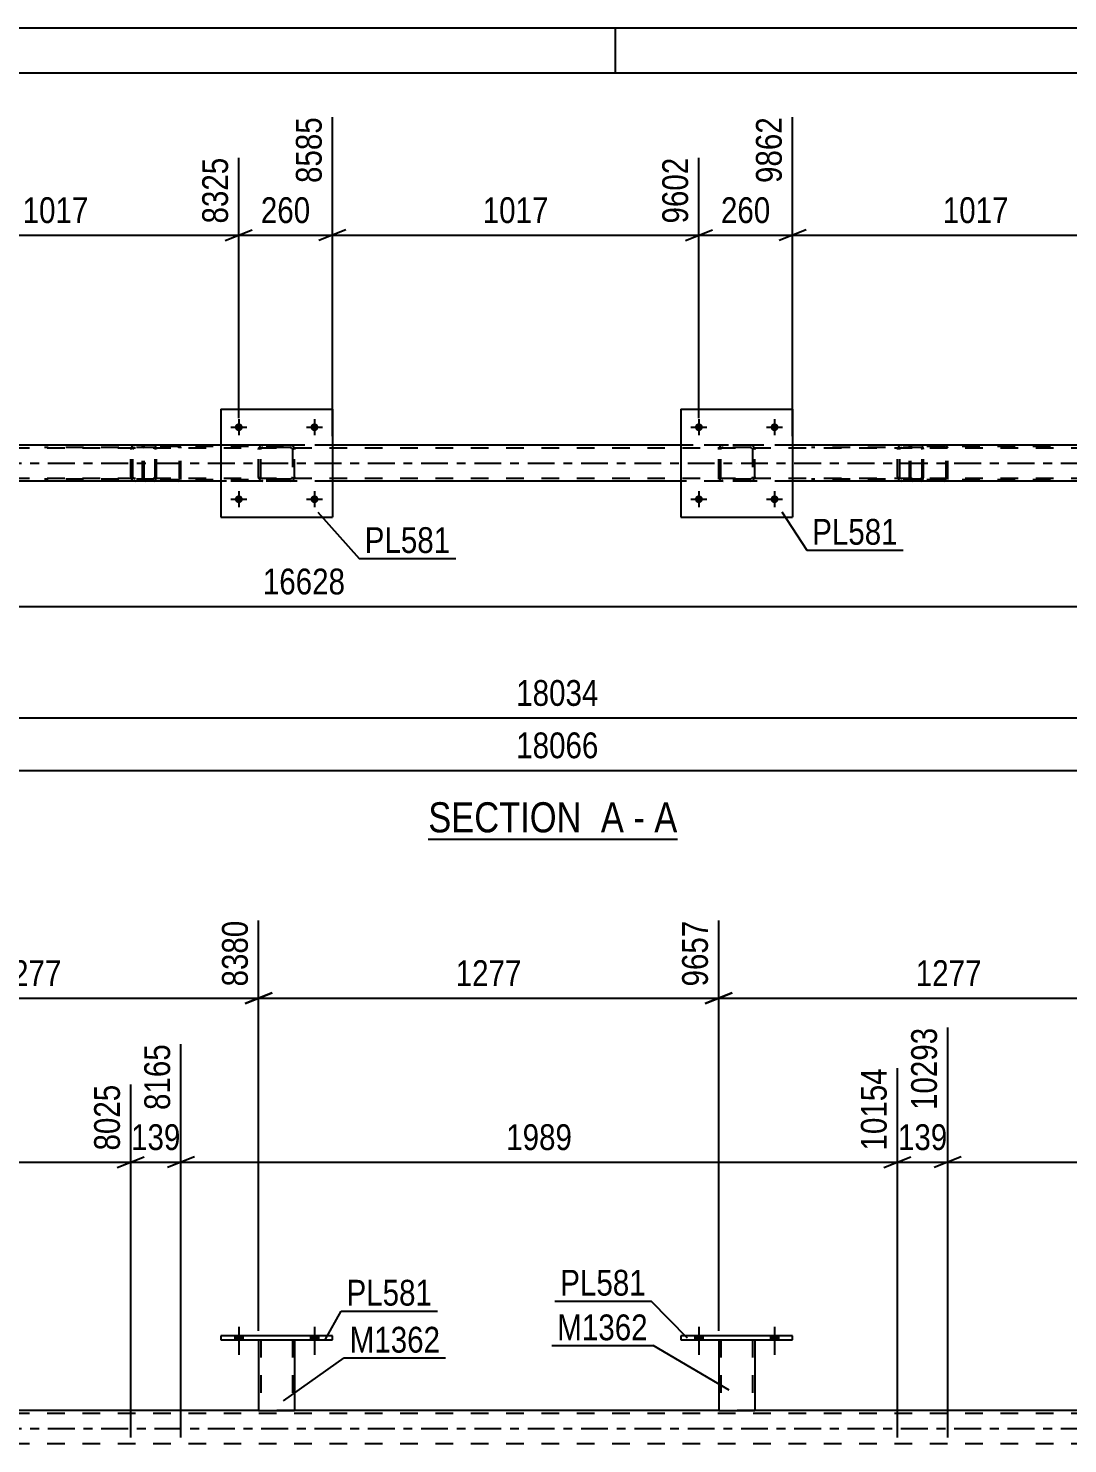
# Model space of a CAD drawing. Header units: millimetres. Extents: x 0 to 841, y 0 to 594.
# Drawn here: x 355.8 to 471.2, y 436.8 to 594 of the extents above; entities that cross this region are included whole.
import ezdxf

# ---------------------------------------------------------------- set-up
doc = ezdxf.new("R2010")
doc.units = ezdxf.units.MM
doc.linetypes.add('DXK_LINE_DOT2', pattern=[3.9198, 1.9599, -1.9599])
doc.linetypes.add('DXK_LINE_DOT3', pattern=[5.9187, 2.979, -0.9799, 0.9799, -0.9799])
doc.styles.add('Arial Narrow', font='ARIALN.TTF', dxfattribs={"height": 0.2})

# ---------------------------------------------------------------- blocks, each defined once
blk = doc.blocks.new('Unknown-318888172-1133')
at = {"color": 5, "linetype": 'Continuous'}
for p, q in [((841, 594), (0, 594)), ((421, 589), (421, 594)), ((836, 589), (5, 589))]:
    blk.add_line(p, q, dxfattribs=at)
blk = doc.blocks.new('Unknown-318888172-11 - 5496')
at = {"color": 6, "linetype": 'Continuous'}
blk.add_line((400.23, 503.94), (427.88, 503.94), dxfattribs=at)
at = {"color": 0, "linetype": 'Continuous'}
for points in [[(418.34, 504.69), (418.34, 508.19), (400.23, 508.19), (400.23, 504.69)], [(421.95, 504.69), (421.95, 508.19), (419.39, 508.19), (419.39, 504.69)], [(424.27, 504.69), (424.27, 508.19), (423, 508.19), (423, 504.69)], [(427.88, 504.69), (427.88, 508.19), (425.32, 508.19), (425.32, 504.69)]]:
    blk.add_wipeout(points, dxfattribs=at)
at = {"color": 7, "linetype": 'Continuous', "style": 'Arial Narrow'}
for s, p in [('SECTION ', (400.23, 504.69)), ('A', (419.39, 504.69)), ('A', (425.32, 504.69)), ('-', (423, 504.69))]:
    blk.add_text(s, height=3.34, dxfattribs=at).set_placement(p)
blk = doc.blocks.new('Part-318888172-5685 - 5496')
at = {"color": 7, "linetype": 'DXK_LINE_DOT2'}
for p, q in [((453.66, 547.49), (453.64, 547.37)), ((453.64, 544.01), (453.64, 547.37)), ((453.81, 547.37), (453.82, 547.43)), ((453.81, 544.01), (453.81, 547.37)), ((453.82, 547.43), (453.86, 547.49)), ((453.98, 547.69), (453.85, 547.67)), ((453.86, 547.49), (453.91, 547.52)), ((453.91, 547.52), (453.98, 547.53)), ((469.31, 547.69), (453.98, 547.69)), ((469.31, 547.53), (453.98, 547.53)), ((457.68, 547.67), (457.55, 547.69)), ((457.55, 547.53), (457.62, 547.52)), ((457.62, 547.52), (457.64, 547.5)), ((457.64, 547.5), (457.68, 547.49)), ((457.68, 547.49), (457.71, 547.43)), ((457.71, 547.43), (457.72, 547.37)), ((457.72, 544.01), (457.72, 547.37)), ((457.9, 547.37), (457.87, 547.49)), ((457.9, 544.01), (457.9, 547.37)), ((453.64, 544.01), (453.66, 543.89)), ((453.82, 543.95), (453.81, 544.01)), ((457.72, 544.01), (457.71, 543.95)), ((457.87, 543.89), (457.9, 544.01)), ((453.86, 543.9), (453.82, 543.95)), ((453.85, 543.72), (453.98, 543.69)), ((453.91, 543.86), (453.86, 543.9)), ((453.98, 543.85), (453.91, 543.86)), ((469.31, 543.85), (453.98, 543.85)), ((469.31, 543.69), (453.98, 543.69)), ((457.55, 543.85), (457.62, 543.86)), ((457.55, 543.69), (457.68, 543.72)), ((457.62, 543.86), (457.64, 543.88)), ((457.64, 543.88), (457.68, 543.9)), ((457.71, 543.95), (457.68, 543.9))]:
    blk.add_line(p, q, dxfattribs=at)
for centre, start, end in [((453.97, 547.36), 110.7583, 155.68), ((457.57, 547.36), 24.32, 69.2417), ((453.97, 544.03), 204.32, 249.2417)]:
    blk.add_arc(centre, 0.331, start, end, dxfattribs=at)
blk = doc.blocks.new('Part-318888172-5605 - 5496')
at = {"color": 2, "linetype": 'Continuous'}
for p, q in [((377.19, 551.69), (377.19, 539.69)), ((377.19, 551.69), (389.59, 551.69)), ((389.59, 551.69), (389.59, 539.69)), ((377.19, 539.69), (389.59, 539.69))]:
    blk.add_line(p, q, dxfattribs=at)
blk = doc.blocks.new('Part-318888172-5606 - 5496')
at = {"color": 7, "linetype": 'DXK_LINE_DOT2'}
for p, q in [((381.39, 547.21), (381.42, 547.4)), ((381.42, 547.4), (381.39, 547.21)), ((381.39, 544.17), (381.39, 547.21)), ((381.63, 547.21), (381.64, 547.3)), ((381.63, 544.17), (381.63, 547.21)), ((381.64, 547.3), (381.7, 547.38)), ((381.68, 547.66), (381.87, 547.69)), ((381.87, 547.69), (381.68, 547.66)), ((381.7, 547.38), (381.77, 547.43)), ((381.77, 547.43), (381.87, 547.45)), ((384.91, 547.69), (381.87, 547.69)), ((384.91, 547.45), (381.87, 547.45)), ((384.91, 547.69), (385.09, 547.66)), ((385.09, 547.66), (384.91, 547.69)), ((384.91, 547.45), (385, 547.43)), ((385, 547.43), (385.07, 547.38)), ((385.07, 547.38), (385.13, 547.3)), ((385.13, 547.3), (385.15, 547.21)), ((385.15, 547.21), (385.15, 544.17)), ((385.35, 547.4), (385.39, 547.21)), ((385.39, 547.21), (385.35, 547.4)), ((385.39, 544.17), (385.39, 547.21)), ((381.42, 543.99), (381.39, 544.17)), ((381.39, 544.17), (381.42, 543.99)), ((381.64, 544.08), (381.63, 544.17)), ((381.7, 544), (381.64, 544.08)), ((381.77, 543.95), (381.7, 544)), ((385.07, 544), (385, 543.95)), ((385.13, 544.08), (385.07, 544)), ((385.15, 544.17), (385.13, 544.08)), ((385.39, 544.17), (385.35, 543.99)), ((385.35, 543.99), (385.39, 544.17)), ((381.87, 543.69), (381.68, 543.73)), ((381.68, 543.73), (381.87, 543.69)), ((381.87, 543.93), (381.77, 543.95)), ((384.91, 543.93), (381.87, 543.93)), ((384.91, 543.69), (381.87, 543.69)), ((385, 543.95), (384.91, 543.93)), ((385.09, 543.73), (384.91, 543.69)), ((384.91, 543.69), (385.09, 543.73))]:
    blk.add_line(p, q, dxfattribs=at)
at = {"color": 7, "linetype": 'DXK_LINE_DOT3'}
blk.add_line((383.39, 545.69), (383.39, 545.69), dxfattribs=at)
at = {"color": 7, "linetype": 'DXK_LINE_DOT2'}
for centre, start, end in [((381.87, 547.21), 112.5, 157.5), ((381.87, 547.21), 112.5, 157.5), ((384.91, 547.21), 22.5, 67.5), ((384.91, 547.21), 22.5, 67.5), ((381.87, 544.17), 202.5, 247.5), ((381.87, 544.17), 202.5, 247.5), ((384.91, 544.17), 292.5, 337.5), ((384.91, 544.17), 292.5, 337.5)]:
    blk.add_arc(centre, 0.48, start, end, dxfattribs=at)
blk = doc.blocks.new('Part-318888172-5611 - 5496')
at = {"color": 2, "linetype": 'Continuous'}
for p, q in [((428.27, 551.69), (428.27, 539.69)), ((428.27, 551.69), (440.67, 551.69)), ((440.67, 551.69), (440.67, 539.69)), ((428.27, 539.69), (440.67, 539.69))]:
    blk.add_line(p, q, dxfattribs=at)
blk = doc.blocks.new('Part-318888172-5612 - 5496')
at = {"color": 7, "linetype": 'DXK_LINE_DOT2'}
for p, q in [((432.47, 547.21), (432.5, 547.4)), ((432.5, 547.4), (432.47, 547.21)), ((432.47, 544.17), (432.47, 547.21)), ((432.71, 547.21), (432.72, 547.3)), ((432.71, 544.17), (432.71, 547.21)), ((432.72, 547.3), (432.78, 547.38)), ((432.76, 547.66), (432.95, 547.69)), ((432.95, 547.69), (432.76, 547.66)), ((432.78, 547.38), (432.85, 547.43)), ((432.85, 547.43), (432.95, 547.45)), ((435.99, 547.69), (432.95, 547.69)), ((435.99, 547.45), (432.95, 547.45)), ((435.99, 547.69), (436.17, 547.66)), ((436.17, 547.66), (435.99, 547.69)), ((435.99, 547.45), (436.08, 547.43)), ((436.08, 547.43), (436.16, 547.38)), ((436.16, 547.38), (436.21, 547.3)), ((436.21, 547.3), (436.23, 547.21)), ((436.23, 547.21), (436.23, 544.17)), ((436.43, 547.4), (436.47, 547.21)), ((436.47, 547.21), (436.43, 547.4)), ((436.47, 544.17), (436.47, 547.21)), ((432.5, 543.99), (432.47, 544.17)), ((432.47, 544.17), (432.5, 543.99)), ((432.72, 544.08), (432.71, 544.17)), ((432.78, 544), (432.72, 544.08)), ((432.85, 543.95), (432.78, 544)), ((436.16, 544), (436.08, 543.95)), ((436.21, 544.08), (436.16, 544)), ((436.23, 544.17), (436.21, 544.08)), ((436.47, 544.17), (436.43, 543.99)), ((436.43, 543.99), (436.47, 544.17)), ((432.95, 543.69), (432.76, 543.73)), ((432.76, 543.73), (432.95, 543.69)), ((432.95, 543.93), (432.85, 543.95)), ((435.99, 543.93), (432.95, 543.93)), ((435.99, 543.69), (432.95, 543.69)), ((436.08, 543.95), (435.99, 543.93)), ((436.17, 543.73), (435.99, 543.69)), ((435.99, 543.69), (436.17, 543.73))]:
    blk.add_line(p, q, dxfattribs=at)
at = {"color": 7, "linetype": 'DXK_LINE_DOT3'}
blk.add_line((434.47, 545.69), (434.47, 545.69), dxfattribs=at)
at = {"color": 7, "linetype": 'DXK_LINE_DOT2'}
for centre, start, end in [((432.95, 547.21), 112.5, 157.5), ((432.95, 547.21), 112.5, 157.5), ((435.99, 547.21), 22.5, 67.5), ((435.99, 547.21), 22.5, 67.5), ((432.95, 544.17), 202.5, 247.5), ((432.95, 544.17), 202.5, 247.5), ((435.99, 544.17), 292.5, 337.5), ((435.99, 544.17), 292.5, 337.5)]:
    blk.add_arc(centre, 0.48, start, end, dxfattribs=at)
blk = doc.blocks.new('Bolt-318888172-5549 - 5496')
at = {"linetype": 'Continuous'}
for points in [[(379.63, 549.69, -1), (378.75, 549.69, -1)], [(388.03, 549.69, -1), (387.15, 549.69, -1)]]:
    blk.add_hatch(color=1, dxfattribs=at).paths.add_polyline_path(points)
at = {"color": 1, "linetype": 'Continuous'}
for p, q in [((379.19, 550.57), (379.19, 548.81)), ((387.59, 550.57), (387.59, 548.81)), ((378.31, 549.69), (380.07, 549.69)), ((386.71, 549.69), (388.47, 549.69))]:
    blk.add_line(p, q, dxfattribs=at)
blk = doc.blocks.new('Bolt-318888172-5550 - 5496')
at = {"linetype": 'Continuous'}
for points in [[(379.63, 541.69, -1), (378.75, 541.69, -1)], [(388.03, 541.69, -1), (387.15, 541.69, -1)]]:
    blk.add_hatch(color=1, dxfattribs=at).paths.add_polyline_path(points)
at = {"color": 1, "linetype": 'Continuous'}
for p, q in [((379.19, 542.57), (379.19, 540.81)), ((387.59, 542.57), (387.59, 540.81)), ((378.31, 541.69), (380.07, 541.69)), ((386.71, 541.69), (388.47, 541.69))]:
    blk.add_line(p, q, dxfattribs=at)
blk = doc.blocks.new('Bolt-318888172-5551 - 5496')
at = {"linetype": 'Continuous'}
for points in [[(430.71, 549.69, -1), (429.83, 549.69, -1)], [(439.11, 549.69, -1), (438.23, 549.69, -1)]]:
    blk.add_hatch(color=1, dxfattribs=at).paths.add_polyline_path(points)
at = {"color": 1, "linetype": 'Continuous'}
for p, q in [((430.27, 550.57), (430.27, 548.81)), ((438.67, 550.57), (438.67, 548.81)), ((429.39, 549.69), (431.15, 549.69)), ((437.79, 549.69), (439.55, 549.69))]:
    blk.add_line(p, q, dxfattribs=at)
blk = doc.blocks.new('Bolt-318888172-5552 - 5496')
at = {"linetype": 'Continuous'}
for points in [[(430.71, 541.69, -1), (429.83, 541.69, -1)], [(439.11, 541.69, -1), (438.23, 541.69, -1)]]:
    blk.add_hatch(color=1, dxfattribs=at).paths.add_polyline_path(points)
at = {"color": 1, "linetype": 'Continuous'}
for p, q in [((430.27, 542.57), (430.27, 540.81)), ((438.67, 542.57), (438.67, 540.81)), ((429.39, 541.69), (431.15, 541.69)), ((437.79, 541.69), (439.55, 541.69))]:
    blk.add_line(p, q, dxfattribs=at)
blk = doc.blocks.new('Part-318888172-5650 - 5496')
at = {"color": 7, "linetype": 'DXK_LINE_DOT2'}
for p, q in [((368.53, 547.49), (368.5, 547.37)), ((368.5, 544.01), (368.5, 547.37)), ((368.67, 547.37), (368.69, 547.43)), ((368.67, 544.01), (368.67, 547.37)), ((368.69, 547.43), (368.72, 547.49)), ((368.84, 547.69), (368.71, 547.67)), ((368.72, 547.49), (368.78, 547.52)), ((368.78, 547.52), (368.84, 547.53)), ((384.17, 547.69), (368.84, 547.69)), ((384.17, 547.53), (368.84, 547.53)), ((372.55, 547.67), (372.42, 547.69)), ((372.42, 547.53), (372.49, 547.52)), ((372.49, 547.52), (372.51, 547.5)), ((372.51, 547.5), (372.54, 547.49)), ((372.54, 547.49), (372.58, 547.43)), ((372.58, 547.43), (372.59, 547.37)), ((372.59, 544.01), (372.59, 547.37)), ((372.76, 547.37), (372.74, 547.49)), ((372.76, 544.01), (372.76, 547.37)), ((368.5, 544.01), (368.53, 543.89)), ((368.69, 543.95), (368.67, 544.01)), ((372.59, 544.01), (372.58, 543.95)), ((372.74, 543.89), (372.76, 544.01)), ((368.72, 543.9), (368.69, 543.95)), ((368.71, 543.72), (368.84, 543.69)), ((368.78, 543.86), (368.72, 543.9)), ((368.84, 543.85), (368.78, 543.86)), ((384.17, 543.85), (368.84, 543.85)), ((384.17, 543.69), (368.84, 543.69)), ((372.42, 543.85), (372.49, 543.86)), ((372.42, 543.69), (372.55, 543.72)), ((372.49, 543.86), (372.51, 543.88)), ((372.51, 543.88), (372.54, 543.9)), ((372.58, 543.95), (372.54, 543.9))]:
    blk.add_line(p, q, dxfattribs=at)
for centre, start, end in [((368.83, 547.36), 110.7583, 155.68), ((372.43, 547.36), 24.32, 69.2417), ((368.83, 544.03), 204.32, 249.2417)]:
    blk.add_arc(centre, 0.331, start, end, dxfattribs=at)
blk = doc.blocks.new('Part-318888172-5651 - 5496')
at = {"color": 7, "linetype": 'DXK_LINE_DOT2'}
for p, q in [((369.78, 547.69), (357.62, 547.69)), ((369.78, 547.45), (357.62, 547.45)), ((367.2, 547.3), (367.19, 547.21)), ((367.19, 544.17), (367.19, 547.21)), ((367.22, 547.4), (367.2, 547.3)), ((367.44, 547.21), (367.46, 547.3)), ((367.44, 544.17), (367.44, 547.21)), ((367.46, 547.3), (367.51, 547.38)), ((367.69, 547.69), (367.5, 547.66)), ((367.51, 547.38), (367.59, 547.43)), ((367.59, 547.43), (367.69, 547.45)), ((368.5, 547.45), (368.5, 547.69)), ((369.88, 547.66), (369.78, 547.69)), ((369.78, 547.45), (369.83, 547.43)), ((369.83, 547.43), (369.88, 547.38)), ((369.97, 547.55), (369.88, 547.66)), ((369.88, 547.38), (369.91, 547.3)), ((369.91, 547.3), (369.92, 547.21)), ((369.92, 544.17), (369.92, 547.21)), ((370.03, 547.4), (369.97, 547.55)), ((370.05, 547.21), (370.03, 547.4)), ((370.05, 544.17), (370.05, 547.21)), ((367.19, 544.17), (367.2, 544.09)), ((367.2, 544.09), (367.22, 543.99)), ((367.45, 544.11), (367.44, 544.17)), ((367.46, 544.08), (367.45, 544.11)), ((367.51, 544), (367.46, 544.08)), ((367.59, 543.95), (367.51, 544)), ((369.88, 544), (369.83, 543.95)), ((369.88, 544), (369.89, 544.04)), ((369.89, 544.04), (369.91, 544.08)), ((369.91, 544.08), (369.92, 544.17)), ((369.98, 543.86), (370.03, 543.99)), ((370.03, 543.99), (370.05, 544.17)), ((369.78, 543.93), (357.62, 543.93)), ((369.78, 543.69), (357.62, 543.69)), ((367.5, 543.73), (367.69, 543.69)), ((367.69, 543.93), (367.59, 543.95)), ((368.5, 543.69), (368.5, 543.93)), ((369.83, 543.95), (369.78, 543.93)), ((369.78, 543.69), (369.88, 543.73)), ((369.88, 543.73), (369.97, 543.83)), ((369.97, 543.83), (369.98, 543.86))]:
    blk.add_line(p, q, dxfattribs=at)
for centre, start, end in [((367.67, 547.2), 111.1941, 156.1506), ((367.67, 544.19), 203.8494, 248.8059)]:
    blk.add_arc(centre, 0.492, start, end, dxfattribs=at)
blk = doc.blocks.new('Part-318888172-5673 - 5496')
at = {"color": 7, "linetype": 'DXK_LINE_DOT2'}
for p, q in [((454.91, 547.69), (442.76, 547.69)), ((454.91, 547.45), (442.76, 547.45)), ((452.34, 547.3), (452.32, 547.21)), ((452.32, 544.17), (452.32, 547.21)), ((452.36, 547.4), (452.34, 547.3)), ((452.57, 547.21), (452.59, 547.3)), ((452.57, 544.17), (452.57, 547.21)), ((452.59, 547.3), (452.65, 547.38)), ((452.82, 547.69), (452.63, 547.66)), ((452.65, 547.38), (452.73, 547.43)), ((452.73, 547.43), (452.82, 547.45)), ((453.64, 547.45), (453.64, 547.69)), ((455.02, 547.66), (454.91, 547.69)), ((454.91, 547.45), (454.97, 547.43)), ((454.97, 547.43), (455.01, 547.38)), ((455.01, 547.38), (455.04, 547.3)), ((455.11, 547.55), (455.02, 547.66)), ((455.04, 547.3), (455.05, 547.21)), ((455.05, 544.17), (455.05, 547.21)), ((455.16, 547.4), (455.11, 547.55)), ((455.19, 547.21), (455.16, 547.4)), ((455.19, 544.17), (455.19, 547.21)), ((452.32, 544.17), (452.34, 544.09)), ((452.34, 544.09), (452.36, 543.99)), ((452.59, 544.11), (452.57, 544.17)), ((452.59, 544.08), (452.59, 544.11)), ((452.65, 544), (452.59, 544.08)), ((452.73, 543.95), (452.65, 544)), ((455.01, 544), (454.97, 543.95)), ((455.01, 544), (455.02, 544.04)), ((455.02, 544.04), (455.04, 544.08)), ((455.04, 544.08), (455.05, 544.17)), ((455.12, 543.86), (455.16, 543.99)), ((455.16, 543.99), (455.19, 544.17)), ((454.91, 543.93), (442.76, 543.93)), ((454.91, 543.69), (442.76, 543.69)), ((452.63, 543.73), (452.82, 543.69)), ((452.82, 543.93), (452.73, 543.95)), ((453.64, 543.69), (453.64, 543.93)), ((454.97, 543.95), (454.91, 543.93)), ((454.91, 543.69), (455.02, 543.73)), ((455.02, 543.73), (455.11, 543.83)), ((455.11, 543.83), (455.12, 543.86))]:
    blk.add_line(p, q, dxfattribs=at)
for centre, start, end in [((452.81, 547.2), 111.1941, 156.1506), ((452.81, 544.19), 203.8494, 248.8059)]:
    blk.add_arc(centre, 0.492, start, end, dxfattribs=at)
blk = doc.blocks.new('Part-318888172-5735 - 5496')
at = {"color": 7, "linetype": 'DXK_LINE_DOT2'}
for p, q in [((767.53, 547.37), (103.5, 547.37)), ((747.15, 547.69), (172.86, 547.69)), ((389.59, 547.69), (377.19, 547.69)), ((440.67, 547.69), (428.27, 547.69)), ((767.53, 544.01), (103.5, 544.01)), ((389.59, 543.69), (377.19, 543.69)), ((440.67, 543.69), (428.27, 543.69))]:
    blk.add_line(p, q, dxfattribs=at)
at = {"color": 2, "linetype": 'Continuous'}
for p, q in [((377.19, 547.69), (338.5, 547.69)), ((428.27, 547.69), (389.59, 547.69)), ((479.35, 547.69), (440.67, 547.69)), ((377.19, 543.69), (338.5, 543.69)), ((428.27, 543.69), (389.59, 543.69)), ((479.35, 543.69), (440.67, 543.69))]:
    blk.add_line(p, q, dxfattribs=at)
at = {"color": 7, "linetype": 'DXK_LINE_DOT3'}
blk.add_line((103.5, 545.69), (767.53, 545.69), dxfattribs=at)
blk = doc.blocks.new('Bolt-318888172-3669 - 3660')
at = {"linetype": 'Continuous'}
for points in [[(378.75, 448.3), (379.63, 448.3), (379.63, 448.78), (378.75, 448.78)], [(387.15, 448.3), (388.03, 448.3), (388.03, 448.78), (387.15, 448.78)]]:
    blk.add_hatch(color=1, dxfattribs=at).paths.add_polyline_path(points)
at = {"color": 1, "linetype": 'Continuous'}
for p, q in [((379.19, 449.78), (379.19, 446.66)), ((387.59, 449.78), (387.59, 446.66)), ((378.75, 448.78), (378.75, 448.3)), ((379.63, 448.78), (379.63, 448.3)), ((387.15, 448.78), (387.15, 448.3)), ((388.03, 448.78), (388.03, 448.3))]:
    blk.add_line(p, q, dxfattribs=at)
blk = doc.blocks.new('Part-318888172-3794 - 3660')
at = {"color": 2, "linetype": 'Continuous'}
for p, q in [((381.39, 448.3), (381.39, 440.46)), ((385.39, 448.3), (385.39, 440.46)), ((381.39, 440.46), (385.39, 440.46))]:
    blk.add_line(p, q, dxfattribs=at)
at = {"color": 7, "linetype": 'DXK_LINE_DOT2'}
for p, q in [((381.39, 448.3), (385.39, 448.3)), ((381.39, 448.3), (381.39, 448.3)), ((381.39, 448.3), (381.39, 448.3)), ((381.63, 448.3), (381.63, 440.46)), ((385.15, 448.3), (385.15, 440.46)), ((385.39, 448.3), (385.39, 448.3)), ((385.39, 448.3), (385.39, 448.3)), ((385.09, 440.46), (385.13, 440.46)), ((385.09, 440.46), (385.13, 440.46)), ((385.13, 440.46), (385.15, 440.46)), ((385.13, 440.46), (385.15, 440.46))]:
    blk.add_line(p, q, dxfattribs=at)
blk = doc.blocks.new('Part-318888172-3799 - 3660')
at = {"color": 2, "linetype": 'Continuous'}
for p, q in [((377.19, 448.78), (377.19, 448.3)), ((389.59, 448.78), (377.19, 448.78)), ((377.19, 448.3), (389.59, 448.3)), ((389.59, 448.3), (389.59, 448.78))]:
    blk.add_line(p, q, dxfattribs=at)
blk = doc.blocks.new('Bolt-318888172-3678 - 3660')
at = {"linetype": 'Continuous'}
for points in [[(429.83, 448.3), (430.71, 448.3), (430.71, 448.78), (429.83, 448.78)], [(438.23, 448.3), (439.11, 448.3), (439.11, 448.78), (438.23, 448.78)]]:
    blk.add_hatch(color=1, dxfattribs=at).paths.add_polyline_path(points)
at = {"color": 1, "linetype": 'Continuous'}
for p, q in [((430.27, 449.78), (430.27, 446.66)), ((438.67, 449.78), (438.67, 446.66)), ((429.83, 448.78), (429.83, 448.3)), ((430.71, 448.78), (430.71, 448.3)), ((438.23, 448.78), (438.23, 448.3)), ((439.11, 448.78), (439.11, 448.3))]:
    blk.add_line(p, q, dxfattribs=at)
blk = doc.blocks.new('Bolt-318888172-3679 - 3660')
at = {"linetype": 'Continuous'}
for points in [[(429.83, 448.3), (430.71, 448.3), (430.71, 448.78), (429.83, 448.78)], [(438.23, 448.3), (439.11, 448.3), (439.11, 448.78), (438.23, 448.78)]]:
    blk.add_hatch(color=1, dxfattribs=at).paths.add_polyline_path(points)
at = {"color": 1, "linetype": 'Continuous'}
for p, q in [((430.27, 449.78), (430.27, 446.66)), ((438.67, 449.78), (438.67, 446.66)), ((429.83, 448.78), (429.83, 448.3)), ((430.71, 448.78), (430.71, 448.3)), ((438.23, 448.78), (438.23, 448.3)), ((439.11, 448.78), (439.11, 448.3))]:
    blk.add_line(p, q, dxfattribs=at)
blk = doc.blocks.new('Bolt-318888172-3680 - 3660')
at = {"linetype": 'Continuous'}
for points in [[(378.75, 448.3), (379.63, 448.3), (379.63, 448.78), (378.75, 448.78)], [(387.15, 448.3), (388.03, 448.3), (388.03, 448.78), (387.15, 448.78)]]:
    blk.add_hatch(color=1, dxfattribs=at).paths.add_polyline_path(points)
at = {"color": 1, "linetype": 'Continuous'}
for p, q in [((379.19, 449.78), (379.19, 446.66)), ((387.59, 449.78), (387.59, 446.66)), ((378.75, 448.78), (378.75, 448.3)), ((379.63, 448.78), (379.63, 448.3)), ((387.15, 448.78), (387.15, 448.3)), ((388.03, 448.78), (388.03, 448.3))]:
    blk.add_line(p, q, dxfattribs=at)
blk = doc.blocks.new('Part-318888172-3789 - 3660')
at = {"color": 2, "linetype": 'Continuous'}
for p, q in [((428.27, 448.78), (428.27, 448.3)), ((440.67, 448.78), (428.27, 448.78)), ((428.27, 448.3), (440.67, 448.3)), ((440.67, 448.3), (440.67, 448.78))]:
    blk.add_line(p, q, dxfattribs=at)
blk = doc.blocks.new('Part-318888172-3754 - 3660')
at = {"color": 2, "linetype": 'Continuous'}
for p, q in [((432.47, 448.3), (432.47, 440.46)), ((436.47, 448.3), (436.47, 440.46)), ((432.47, 440.46), (436.47, 440.46))]:
    blk.add_line(p, q, dxfattribs=at)
at = {"color": 7, "linetype": 'DXK_LINE_DOT2'}
for p, q in [((432.47, 448.3), (436.47, 448.3)), ((432.47, 448.3), (432.47, 448.3)), ((432.47, 448.3), (432.47, 448.3)), ((432.71, 448.3), (432.71, 440.46)), ((436.23, 448.3), (436.23, 440.46)), ((436.47, 448.3), (436.47, 448.3)), ((436.47, 448.3), (436.47, 448.3)), ((436.17, 440.46), (436.21, 440.46)), ((436.17, 440.46), (436.21, 440.46)), ((436.21, 440.46), (436.23, 440.46)), ((436.21, 440.46), (436.23, 440.46))]:
    blk.add_line(p, q, dxfattribs=at)
blk = doc.blocks.new('Part-318888172-4055 - 3660')
at = {"color": 2, "linetype": 'Continuous'}
for p, q in [((381.39, 440.46), (334.3, 440.46)), ((432.47, 440.46), (385.39, 440.46)), ((483.55, 440.46), (436.47, 440.46))]:
    blk.add_line(p, q, dxfattribs=at)
at = {"color": 7, "linetype": 'DXK_LINE_DOT2'}
for p, q in [((385.39, 440.46), (381.39, 440.46)), ((436.47, 440.46), (432.47, 440.46)), ((767.53, 440.14), (103.5, 440.14)), ((767.53, 436.78), (103.5, 436.78))]:
    blk.add_line(p, q, dxfattribs=at)
at = {"color": 7, "linetype": 'DXK_LINE_DOT3'}
blk.add_line((103.5, 438.46), (767.53, 438.46), dxfattribs=at)
blk = doc.blocks.new('StraightDimension-318888172-6381 - 5496')
at = {"color": 7, "linetype": 'Continuous'}
blk.add_line((61.58, 517.39), (767.53, 517.39), dxfattribs=at)
at = {"color": 0}
blk.add_wipeout([(419.73, 518.14), (419.73, 522.34), (409.39, 522.34), (409.39, 518.14)], dxfattribs=at)
at = {"color": 3, "style": 'Arial Narrow'}
blk.add_text('18034', height=2.863, dxfattribs=at).set_placement((409.99, 518.74))
blk = doc.blocks.new('StraightDimension-318888172-6402 - 5496')
at = {"color": 7, "linetype": 'Continuous'}
blk.add_line((60.94, 511.57), (768.17, 511.57), dxfattribs=at)
at = {"color": 0}
blk.add_wipeout([(419.73, 512.32), (419.73, 516.52), (409.39, 516.52), (409.39, 512.32)], dxfattribs=at)
at = {"color": 3, "style": 'Arial Narrow'}
blk.add_text('18066', height=2.863, dxfattribs=at).set_placement((409.99, 512.92))
blk = doc.blocks.new('StraightDimension-318888172-6444 - 5496')
at = {"color": 7, "linetype": 'Continuous'}
blk.add_line((61.58, 529.77), (711.29, 529.77), dxfattribs=at)
at = {"color": 0}
blk.add_wipeout([(391.6, 530.52), (391.6, 534.72), (381.26, 534.72), (381.26, 530.52)], dxfattribs=at)
at = {"color": 3, "style": 'Arial Narrow'}
blk.add_text('16628', height=2.863, dxfattribs=at).set_placement((381.86, 531.12))
blk = doc.blocks.new('StraightDimension-318888172-14535 - 5496')
at = {"color": 7, "linetype": 'Continuous'}
for p, q in [((440.67, 548.69), (440.67, 584.13)), ((481.35, 550.69), (481.35, 581.46)), ((442.17, 571.62), (439.17, 570.42)), ((440.67, 571.02), (481.35, 571.02)), ((479.85, 570.42), (482.85, 571.62))]:
    blk.add_line(p, q, dxfattribs=at)
at = {"color": 0, "linetype": 'Continuous'}
blk.add_wipeout([(480.75, 582.06), (476.55, 582.06), (476.55, 571.72), (480.75, 571.72)], dxfattribs=at)
at = {"color": 0}
blk.add_wipeout([(465.26, 571.77), (465.26, 575.97), (456.75, 575.97), (456.75, 571.77)], dxfattribs=at)
at = {"color": 3, "linetype": 'Continuous', "style": 'Arial Narrow'}
blk.add_text('10879', height=2.863, rotation=90.0002, dxfattribs=at).set_placement((480.15, 572.32))
at = {"color": 3, "style": 'Arial Narrow'}
blk.add_text('1017', height=2.863, dxfattribs=at).set_placement((457.35, 572.37))
blk = doc.blocks.new('StraightDimension-318888172-14536 - 5496')
at = {"color": 7, "linetype": 'Continuous'}
for p, q in [((440.67, 548.69), (440.67, 584.13)), ((430.27, 550.69), (430.27, 579.63)), ((428.77, 570.42), (431.77, 571.62)), ((430.27, 571.02), (440.67, 571.02)), ((442.17, 571.62), (439.17, 570.42))]:
    blk.add_line(p, q, dxfattribs=at)
at = {"color": 0}
blk.add_wipeout([(438.81, 571.77), (438.81, 575.97), (432.12, 575.97), (432.12, 571.77)], dxfattribs=at)
at = {"color": 3, "style": 'Arial Narrow'}
blk.add_text('260', height=2.863, dxfattribs=at).set_placement((432.72, 572.37))
at = {"color": 0, "linetype": 'Continuous'}
blk.add_wipeout([(440.07, 584.73), (435.87, 584.73), (435.87, 576.22), (440.07, 576.22)], dxfattribs=at)
at = {"color": 3, "linetype": 'Continuous', "style": 'Arial Narrow'}
blk.add_text('9862', height=2.863, rotation=90.0002, dxfattribs=at).set_placement((439.47, 576.82))
blk = doc.blocks.new('StraightDimension-318888172-14537 - 5496')
at = {"color": 7, "linetype": 'Continuous'}
for p, q in [((389.59, 548.69), (389.59, 584.13)), ((430.27, 550.69), (430.27, 579.63)), ((391.09, 571.62), (388.09, 570.42)), ((389.59, 571.02), (430.27, 571.02)), ((428.77, 570.42), (431.77, 571.62))]:
    blk.add_line(p, q, dxfattribs=at)
at = {"color": 0, "linetype": 'Continuous'}
blk.add_wipeout([(429.67, 580.23), (425.47, 580.23), (425.47, 571.72), (429.67, 571.72)], dxfattribs=at)
at = {"color": 0}
blk.add_wipeout([(414.18, 571.77), (414.18, 575.97), (405.67, 575.97), (405.67, 571.77)], dxfattribs=at)
at = {"color": 3, "linetype": 'Continuous', "style": 'Arial Narrow'}
blk.add_text('9602', height=2.863, rotation=90.0002, dxfattribs=at).set_placement((429.07, 572.32))
at = {"color": 3, "style": 'Arial Narrow'}
blk.add_text('1017', height=2.863, dxfattribs=at).set_placement((406.27, 572.37))
blk = doc.blocks.new('StraightDimension-318888172-14538 - 5496')
at = {"color": 7, "linetype": 'Continuous'}
for p, q in [((389.59, 548.69), (389.59, 584.13)), ((379.19, 550.69), (379.19, 579.63)), ((377.69, 570.42), (380.69, 571.62)), ((379.19, 571.02), (389.59, 571.02)), ((391.09, 571.62), (388.09, 570.42))]:
    blk.add_line(p, q, dxfattribs=at)
at = {"color": 0}
blk.add_wipeout([(387.73, 571.77), (387.73, 575.97), (381.04, 575.97), (381.04, 571.77)], dxfattribs=at)
at = {"color": 3, "style": 'Arial Narrow'}
blk.add_text('260', height=2.863, dxfattribs=at).set_placement((381.64, 572.37))
at = {"color": 0, "linetype": 'Continuous'}
blk.add_wipeout([(388.99, 584.73), (384.79, 584.73), (384.79, 576.22), (388.99, 576.22)], dxfattribs=at)
at = {"color": 3, "linetype": 'Continuous', "style": 'Arial Narrow'}
blk.add_text('8585', height=2.863, rotation=90.0002, dxfattribs=at).set_placement((388.39, 576.82))
blk = doc.blocks.new('StraightDimension-318888172-14539 - 5496')
at = {"color": 7, "linetype": 'Continuous'}
for p, q in [((338.5, 548.69), (338.5, 584.13)), ((379.19, 550.69), (379.19, 579.63)), ((340, 571.62), (337, 570.42)), ((338.5, 571.02), (379.19, 571.02)), ((377.69, 570.42), (380.69, 571.62))]:
    blk.add_line(p, q, dxfattribs=at)
at = {"color": 0, "linetype": 'Continuous'}
blk.add_wipeout([(378.59, 580.23), (374.39, 580.23), (374.39, 571.72), (378.59, 571.72)], dxfattribs=at)
at = {"color": 0}
blk.add_wipeout([(363.1, 571.77), (363.1, 575.97), (354.59, 575.97), (354.59, 571.77)], dxfattribs=at)
at = {"color": 3, "linetype": 'Continuous', "style": 'Arial Narrow'}
blk.add_text('8325', height=2.863, rotation=90.0002, dxfattribs=at).set_placement((377.99, 572.32))
at = {"color": 3, "style": 'Arial Narrow'}
blk.add_text('1017', height=2.863, dxfattribs=at).set_placement((355.19, 572.37))
blk = doc.blocks.new('StraightDimension-318888172-15682 - 3660')
at = {"color": 7, "linetype": 'Continuous'}
for p, q in [((381.39, 449.3), (381.39, 494.89)), ((432.47, 449.3), (432.47, 494.89)), ((382.89, 486.87), (379.89, 485.67)), ((381.39, 486.27), (432.47, 486.27)), ((430.97, 485.67), (433.97, 486.87))]:
    blk.add_line(p, q, dxfattribs=at)
at = {"color": 0, "linetype": 'Continuous'}
blk.add_wipeout([(431.87, 495.49), (427.67, 495.49), (427.67, 486.97), (431.87, 486.97)], dxfattribs=at)
at = {"color": 0}
blk.add_wipeout([(411.18, 487.02), (411.18, 491.22), (402.67, 491.22), (402.67, 487.02)], dxfattribs=at)
at = {"color": 3, "linetype": 'Continuous', "style": 'Arial Narrow'}
blk.add_text('9657', height=2.863, rotation=90.0002, dxfattribs=at).set_placement((431.27, 487.57))
at = {"color": 3, "style": 'Arial Narrow'}
blk.add_text('1277', height=2.863, dxfattribs=at).set_placement((403.27, 487.62))
blk = doc.blocks.new('StraightDimension-318888172-15683 - 3660')
at = {"color": 7, "linetype": 'Continuous'}
for p, q in [((330.3, 449.3), (330.3, 494.89)), ((381.39, 449.3), (381.39, 494.89)), ((331.8, 486.87), (328.8, 485.67)), ((330.3, 486.27), (381.39, 486.27)), ((379.89, 485.67), (382.89, 486.87))]:
    blk.add_line(p, q, dxfattribs=at)
at = {"color": 0, "linetype": 'Continuous'}
blk.add_wipeout([(380.79, 495.49), (376.59, 495.49), (376.59, 486.97), (380.79, 486.97)], dxfattribs=at)
at = {"color": 0}
blk.add_wipeout([(360.1, 487.02), (360.1, 491.22), (351.59, 491.22), (351.59, 487.02)], dxfattribs=at)
at = {"color": 3, "linetype": 'Continuous', "style": 'Arial Narrow'}
blk.add_text('8380', height=2.863, rotation=90.0002, dxfattribs=at).set_placement((380.19, 487.57))
at = {"color": 3, "style": 'Arial Narrow'}
blk.add_text('1277', height=2.863, dxfattribs=at).set_placement((352.19, 487.62))
blk = doc.blocks.new('StraightDimension-318888172-4650 - 3660')
at = {"color": 7, "linetype": 'Continuous'}
for p, q in [((372.76, 437.46), (372.76, 481.17)), ((367.19, 437.46), (367.19, 476.67)), ((365.69, 467.45), (368.69, 468.65)), ((374.26, 468.65), (371.26, 467.45)), ((367.19, 468.05), (372.76, 468.05))]:
    blk.add_line(p, q, dxfattribs=at)
at = {"color": 0}
blk.add_wipeout([(373.32, 468.8), (373.32, 473), (366.63, 473), (366.63, 468.8)], dxfattribs=at)
at = {"color": 3, "style": 'Arial Narrow'}
blk.add_text('139', height=2.863, dxfattribs=at).set_placement((367.23, 469.4))
at = {"color": 0, "linetype": 'Continuous'}
blk.add_wipeout([(372.16, 481.77), (367.96, 481.77), (367.96, 473.25), (372.16, 473.25)], dxfattribs=at)
at = {"color": 3, "linetype": 'Continuous', "style": 'Arial Narrow'}
blk.add_text('8165', height=2.863, rotation=90.0002, dxfattribs=at).set_placement((371.56, 473.85))
blk = doc.blocks.new('StraightDimension-318888172-4688 - 3660')
at = {"color": 7, "linetype": 'Continuous'}
for p, q in [((457.9, 437.46), (457.9, 483)), ((452.32, 437.46), (452.32, 478.5)), ((450.82, 467.45), (453.82, 468.65)), ((459.4, 468.65), (456.4, 467.45)), ((452.32, 468.05), (457.9, 468.05))]:
    blk.add_line(p, q, dxfattribs=at)
at = {"color": 0}
blk.add_wipeout([(458.45, 468.8), (458.45, 473), (451.77, 473), (451.77, 468.8)], dxfattribs=at)
at = {"color": 3, "style": 'Arial Narrow'}
blk.add_text('139', height=2.863, dxfattribs=at).set_placement((452.37, 469.4))
at = {"color": 0, "linetype": 'Continuous'}
blk.add_wipeout([(457.3, 483.6), (453.1, 483.6), (453.1, 473.25), (457.3, 473.25)], dxfattribs=at)
at = {"color": 3, "linetype": 'Continuous', "style": 'Arial Narrow'}
blk.add_text('10293', height=2.863, rotation=90.0002, dxfattribs=at).set_placement((456.7, 473.85))
blk = doc.blocks.new('StraightDimension-318888172-4631 - 3660')
at = {"color": 7, "linetype": 'Continuous'}
for p, q in [((287.63, 437.46), (287.63, 481.17)), ((367.19, 437.46), (367.19, 476.67)), ((289.13, 468.65), (286.13, 467.45)), ((365.69, 467.45), (368.69, 468.65)), ((287.63, 468.05), (367.19, 468.05))]:
    blk.add_line(p, q, dxfattribs=at)
at = {"color": 0, "linetype": 'Continuous'}
blk.add_wipeout([(366.59, 477.27), (362.39, 477.27), (362.39, 468.75), (366.59, 468.75)], dxfattribs=at)
at = {"color": 0}
blk.add_wipeout([(331.66, 468.8), (331.66, 473), (323.15, 473), (323.15, 468.8)], dxfattribs=at)
at = {"color": 3, "linetype": 'Continuous', "style": 'Arial Narrow'}
blk.add_text('8025', height=2.863, rotation=90.0002, dxfattribs=at).set_placement((365.99, 469.35))
at = {"color": 3, "style": 'Arial Narrow'}
blk.add_text('1989', height=2.863, dxfattribs=at).set_placement((323.75, 469.4))
blk = doc.blocks.new('StraightDimension-318888172-4669 - 3660')
at = {"color": 7, "linetype": 'Continuous'}
for p, q in [((372.76, 437.46), (372.76, 481.17)), ((452.32, 437.46), (452.32, 478.5)), ((374.26, 468.65), (371.26, 467.45)), ((450.82, 467.45), (453.82, 468.65)), ((372.76, 468.05), (452.32, 468.05))]:
    blk.add_line(p, q, dxfattribs=at)
at = {"color": 0, "linetype": 'Continuous'}
blk.add_wipeout([(451.72, 479.1), (447.52, 479.1), (447.52, 468.75), (451.72, 468.75)], dxfattribs=at)
at = {"color": 0}
blk.add_wipeout([(416.8, 468.8), (416.8, 473), (408.28, 473), (408.28, 468.8)], dxfattribs=at)
at = {"color": 3, "linetype": 'Continuous', "style": 'Arial Narrow'}
blk.add_text('10154', height=2.863, rotation=90.0002, dxfattribs=at).set_placement((451.12, 469.35))
at = {"color": 3, "style": 'Arial Narrow'}
blk.add_text('1989', height=2.863, dxfattribs=at).set_placement((408.88, 469.4))
blk = doc.blocks.new('StraightDimension-318888172-4707 - 3660')
at = {"color": 7, "linetype": 'Continuous'}
for p, q in [((457.9, 437.46), (457.9, 483)), ((537.45, 437.46), (537.45, 478.5)), ((459.4, 468.65), (456.4, 467.45)), ((535.95, 467.45), (538.95, 468.65)), ((457.9, 468.05), (537.45, 468.05))]:
    blk.add_line(p, q, dxfattribs=at)
at = {"color": 0, "linetype": 'Continuous'}
blk.add_wipeout([(536.85, 479.1), (532.65, 479.1), (532.65, 468.75), (536.85, 468.75)], dxfattribs=at)
at = {"color": 0}
blk.add_wipeout([(501.93, 468.8), (501.93, 473), (493.42, 473), (493.42, 468.8)], dxfattribs=at)
at = {"color": 3, "linetype": 'Continuous', "style": 'Arial Narrow'}
blk.add_text('12282', height=2.863, rotation=90.0002, dxfattribs=at).set_placement((536.25, 469.35))
at = {"color": 3, "style": 'Arial Narrow'}
blk.add_text('1989', height=2.863, dxfattribs=at).set_placement((494.02, 469.4))
blk = doc.blocks.new('StraightDimension-318888172-15681 - 3660')
at = {"color": 7, "linetype": 'Continuous'}
for p, q in [((483.55, 449.3), (483.55, 496.71)), ((432.47, 449.3), (432.47, 494.89)), ((433.97, 486.87), (430.97, 485.67)), ((432.47, 486.27), (483.55, 486.27)), ((482.05, 485.67), (485.05, 486.87))]:
    blk.add_line(p, q, dxfattribs=at)
at = {"color": 0, "linetype": 'Continuous'}
blk.add_wipeout([(482.95, 497.31), (478.75, 497.31), (478.75, 486.97), (482.95, 486.97)], dxfattribs=at)
at = {"color": 0}
blk.add_wipeout([(462.26, 487.02), (462.26, 491.22), (453.75, 491.22), (453.75, 487.02)], dxfattribs=at)
at = {"color": 3, "linetype": 'Continuous', "style": 'Arial Narrow'}
blk.add_text('10934', height=2.863, rotation=90.0002, dxfattribs=at).set_placement((482.35, 487.57))
at = {"color": 3, "style": 'Arial Narrow'}
blk.add_text('1277', height=2.863, dxfattribs=at).set_placement((454.35, 487.62))
blk = doc.blocks.new('Mark-318888172-5601 - 5496')
at = {"color": 0}
blk.add_wipeout([(402.67, 535.72), (402.67, 538.72), (393.17, 538.72), (393.17, 535.72)], dxfattribs=at)
blk.add_wipeout([(402.67, 535.72), (402.67, 538.72), (393.17, 538.72), (393.17, 535.72)], dxfattribs=at)
at = {"color": 30, "linetype": 'Continuous'}
for p, q in [((387.97, 540.24), (392.57, 535.12)), ((392.57, 535.12), (403.27, 535.12))]:
    blk.add_line(p, q, dxfattribs=at)
at = {"color": 3, "style": 'Arial Narrow'}
blk.add_text('PL581', height=2.863, dxfattribs=at).set_placement((393.17, 535.72))
blk = doc.blocks.new('Mark-318888172-5607 - 5496')
at = {"color": 0}
blk.add_wipeout([(452.36, 536.64), (452.36, 539.64), (442.85, 539.64), (442.85, 536.64)], dxfattribs=at)
blk.add_wipeout([(452.36, 536.64), (452.36, 539.64), (442.85, 539.64), (442.85, 536.64)], dxfattribs=at)
at = {"color": 30, "linetype": 'Continuous'}
for p, q in [((439.48, 540.28), (442.25, 536.04)), ((442.25, 536.04), (452.96, 536.04))]:
    blk.add_line(p, q, dxfattribs=at)
at = {"color": 3, "style": 'Arial Narrow'}
blk.add_text('PL581', height=2.863, dxfattribs=at).set_placement((442.85, 536.64))
blk = doc.blocks.new('Mark-318888172-3790 - 3660')
at = {"color": 0}
blk.add_wipeout([(401.55, 446.9), (401.55, 449.9), (391.5, 449.9), (391.5, 446.9)], dxfattribs=at)
blk.add_wipeout([(401.55, 446.9), (401.55, 449.9), (391.5, 449.9), (391.5, 446.9)], dxfattribs=at)
at = {"color": 30, "linetype": 'Continuous'}
for p, q in [((384.16, 441.56), (390.9, 446.3)), ((390.9, 446.3), (402.15, 446.3))]:
    blk.add_line(p, q, dxfattribs=at)
at = {"color": 3, "style": 'Arial Narrow'}
blk.add_text('M1362', height=2.863, dxfattribs=at).set_placement((391.5, 446.9))
blk = doc.blocks.new('Mark-318888172-3795 - 3660')
at = {"color": 0}
blk.add_wipeout([(400.65, 452.12), (400.65, 455.12), (391.15, 455.12), (391.15, 452.12)], dxfattribs=at)
blk.add_wipeout([(400.65, 452.12), (400.65, 455.12), (391.15, 455.12), (391.15, 452.12)], dxfattribs=at)
at = {"color": 30, "linetype": 'Continuous'}
for p, q in [((388.8, 448.4), (390.55, 451.52)), ((390.55, 451.52), (401.25, 451.52))]:
    blk.add_line(p, q, dxfattribs=at)
at = {"color": 3, "style": 'Arial Narrow'}
blk.add_text('PL581', height=2.863, dxfattribs=at).set_placement((391.15, 452.12))
blk = doc.blocks.new('Mark-318888172-3750 - 3660')
at = {"color": 0}
blk.add_wipeout([(424.6, 448.27), (424.6, 451.27), (414.55, 451.27), (414.55, 448.27)], dxfattribs=at)
blk.add_wipeout([(424.6, 448.27), (424.6, 451.27), (414.55, 451.27), (414.55, 448.27)], dxfattribs=at)
at = {"color": 30, "linetype": 'Continuous'}
for p in [(413.95, 447.67), (433.63, 442.73)]:
    blk.add_line(p, (425.2, 447.67), dxfattribs=at)
at = {"color": 3, "style": 'Arial Narrow'}
blk.add_text('M1362', height=2.863, dxfattribs=at).set_placement((414.55, 448.27))
blk = doc.blocks.new('Mark-318888172-3785 - 3660')
at = {"color": 0}
blk.add_wipeout([(424.39, 453.23), (424.39, 456.23), (414.88, 456.23), (414.88, 453.23)], dxfattribs=at)
blk.add_wipeout([(424.39, 453.23), (424.39, 456.23), (414.88, 456.23), (414.88, 453.23)], dxfattribs=at)
at = {"color": 30, "linetype": 'Continuous'}
for p in [(414.28, 452.63), (429.02, 448.51)]:
    blk.add_line(p, (424.99, 452.63), dxfattribs=at)
at = {"color": 3, "style": 'Arial Narrow'}
blk.add_text('PL581', height=2.863, dxfattribs=at).set_placement((414.88, 453.23))

msp = doc.modelspace()

# ---------------------------------------------------------------- block references
for name in ['Unknown-318888172-1133', 'Part-318888172-5605 - 5496', 'Bolt-318888172-5549 - 5496', 'Part-318888172-5611 - 5496', 'Bolt-318888172-5551 - 5496', 'Part-318888172-5735 - 5496', 'Part-318888172-5651 - 5496', 'Part-318888172-5650 - 5496', 'Part-318888172-5606 - 5496', 'Part-318888172-5612 - 5496', 'Part-318888172-5673 - 5496', 'Part-318888172-5685 - 5496', 'Bolt-318888172-5550 - 5496', 'Bolt-318888172-5552 - 5496', 'Bolt-318888172-3669 - 3660', 'Bolt-318888172-3680 - 3660', 'Bolt-318888172-3678 - 3660', 'Bolt-318888172-3679 - 3660', 'Part-318888172-3799 - 3660', 'Part-318888172-3794 - 3660', 'Part-318888172-3789 - 3660', 'Part-318888172-3754 - 3660', 'Part-318888172-4055 - 3660']:
    msp.add_blockref(name, (0, 0))

# ---------------------------------------------------------------- next in the draw order: block references
for name in ['StraightDimension-318888172-14535 - 5496', 'StraightDimension-318888172-6381 - 5496', 'Unknown-318888172-11 - 5496', 'StraightDimension-318888172-15682 - 3660', 'StraightDimension-318888172-4688 - 3660']:
    msp.add_blockref(name, (0, 0))

# ---------------------------------------------------------------- next in the draw order: block references
for name in ['StraightDimension-318888172-14536 - 5496', 'StraightDimension-318888172-6402 - 5496', 'StraightDimension-318888172-15683 - 3660', 'StraightDimension-318888172-4707 - 3660']:
    msp.add_blockref(name, (0, 0))

# ---------------------------------------------------------------- next in the draw order: block references
for name in ['StraightDimension-318888172-14537 - 5496', 'StraightDimension-318888172-6444 - 5496', 'StraightDimension-318888172-4650 - 3660']:
    msp.add_blockref(name, (0, 0))

# ---------------------------------------------------------------- next in the draw order: block references
for name in ['StraightDimension-318888172-14538 - 5496', 'Mark-318888172-5601 - 5496', 'Mark-318888172-5607 - 5496', 'StraightDimension-318888172-4631 - 3660', 'StraightDimension-318888172-4669 - 3660']:
    msp.add_blockref(name, (0, 0))

# ---------------------------------------------------------------- next in the draw order: block references
for name in ['StraightDimension-318888172-14539 - 5496', 'StraightDimension-318888172-15681 - 3660', 'Mark-318888172-3790 - 3660']:
    msp.add_blockref(name, (0, 0))

# ---------------------------------------------------------------- next in the draw order: block references
for name in ['Mark-318888172-3795 - 3660', 'Mark-318888172-3750 - 3660']:
    msp.add_blockref(name, (0, 0))

# ---------------------------------------------------------------- next in the draw order: block references
msp.add_blockref('Mark-318888172-3785 - 3660', (0, 0))

doc.saveas('drawing.dxf')
